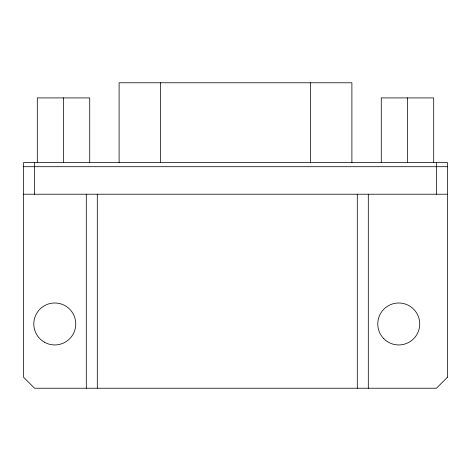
<?xml version="1.0" encoding="UTF-8"?>
<svg xmlns="http://www.w3.org/2000/svg" width="471" height="471" viewBox="0 0 471 471"><rect width="100%" height="100%" fill="white"/><g stroke="black" fill="none" stroke-linecap="round" stroke-linejoin="round"><path stroke-width="0.71" d="M23.55 166.705L447.45 166.705M23.55 194.223L447.45 194.223M436.44 162.577L436.44 194.223M433.697 162.577L433.697 97.915L381.269 97.915L381.269 162.577M407.48 97.915L407.48 162.577M368.304 194.223L368.304 388.222M357.295 194.223L357.295 388.222M351.896 162.577L351.896 82.778L119.104 82.778L119.104 162.577M310.619 82.778L310.619 162.577M160.381 82.778L160.381 162.577M97.297 194.223L97.297 388.222M89.731 162.577L89.731 97.915L37.303 97.915L37.303 162.577M86.287 194.223L86.287 388.222M63.52 97.915L63.52 162.577M34.56 162.577L34.56 194.223M447.45 377.212L436.44 388.222L34.56 388.222L23.55 377.212L23.55 162.577L447.45 162.577L447.45 377.212M44.292 342.14A20.983 20.983 0 0 0 75.766 323.966A20.983 20.983 0 0 0 44.292 305.797A20.983 20.983 0 0 0 44.292 342.14M383.906 338.802A20.983 20.983 0 0 0 419.013 329.4A20.983 20.983 0 0 0 393.314 303.701A20.983 20.983 0 0 0 383.906 338.802"/></g></svg>
